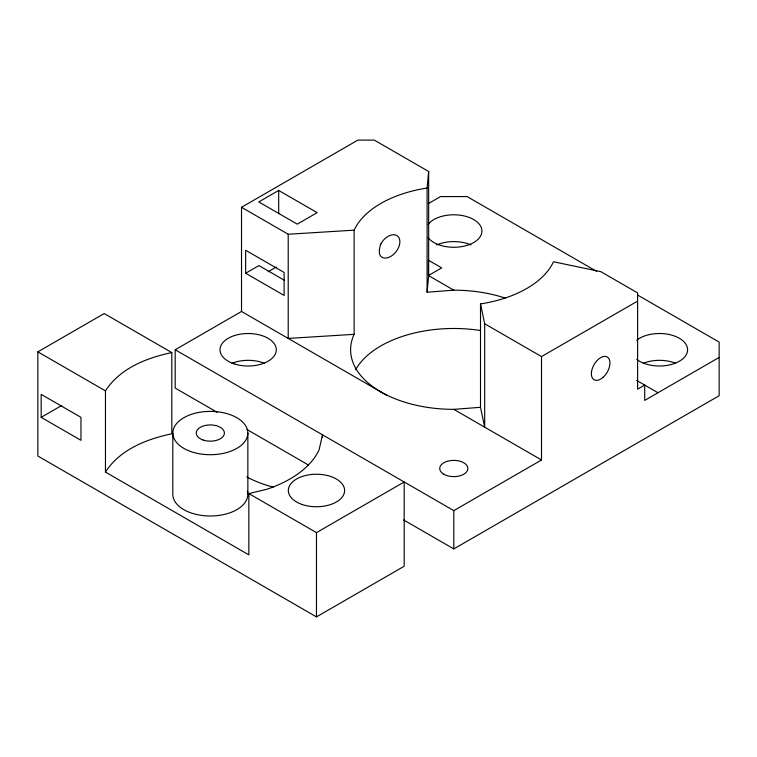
<?xml version="1.0" encoding="UTF-8"?>
<svg xmlns="http://www.w3.org/2000/svg" width="757" height="757" viewBox="0 0 757 757"><rect width="100%" height="100%" fill="white"/><g stroke="black" fill="none" stroke-linecap="round" stroke-linejoin="round"><path stroke-width="1.14" d="M505.402 298.154A103.207 59.585 0 0 0 453.803 290.177L427.09 292.211L427.09 188.039L428.661 171.498L374.308 140.111L357.862 140.111L241.521 207.286L241.521 311.468L387.111 395.523M427.09 292.211L428.661 275.671L428.661 171.498M105.469 472.084L105.469 390.886C119.757 368.422 146.697 357.815 171.811 352.592L171.811 433.789C146.697 439.013 119.757 449.62 105.469 472.084L248.845 554.862L248.845 493.583L266.615 489.334A112.575 64.998 0 0 0 319.075 449.866L322.501 434.83L322.501 437.186M278.671 190.433L258.762 201.93L297.246 224.138L317.145 212.651L278.671 190.433L278.708 213.654M248.845 493.583L316.473 532.625L404.181 481.982L404.181 566.245L316.473 616.889L37.85 456.026L37.85 351.854L104.192 313.549L171.811 352.592M245.656 273.239L284.13 295.448L284.13 272.473L245.656 250.255L245.656 273.239L258.922 265.575L284.235 280.194M268.11 271.763L276.267 267.051M41.171 417.344L80.971 440.328L80.971 417.344L41.171 394.359L41.171 417.344L61.582 405.563M217.174 412.31L175.179 388.067L175.179 349.762L241.521 311.468M428.292 203.633L440.527 196.565L467.069 196.565L596.677 271.394M428.443 275.548L441.71 267.883L428.424 260.209L428.443 275.548L453.803 290.186M719.15 357.427L644.709 400.406L644.709 385.086L637.612 389.174L637.612 292.902L600.85 271.668L553.481 261.771A103.198 59.576 0 0 1 480.506 303.907L484.688 323.769L541.51 356.575L637.612 301.087M175.179 349.762L453.803 510.625L541.51 459.982L541.51 356.575M403.604 519.945L453.803 548.92L719.15 395.722L719.15 342.107L637.508 294.965M381.14 392.079A103.207 59.585 0 0 0 453.803 409.348L480.506 407.313L484.688 427.185L484.688 323.769M241.521 207.286L288.209 234.244L354.115 230.166A103.198 59.576 0 0 1 427.09 188.039M380.828 391.889A103.207 59.585 0 0 1 354.115 334.339L288.209 338.417L288.209 234.244M636.59 380.402L657.975 392.741M453.803 409.348L541.51 459.982M246.886 429.465L308.345 464.949M37.85 351.854L105.469 390.886M480.506 303.907L480.506 407.313M453.803 510.625L453.803 548.92M354.115 230.166L354.115 334.348M316.473 532.625L316.473 616.889M247.851 433.042A37.528 21.669 0 0 1 191.568 451.806A37.528 21.669 0 0 1 191.568 414.287A37.528 21.669 0 0 1 247.851 433.042L247.851 494.33M172.804 433.042L172.804 494.33A37.528 21.669 0 0 0 213.275 515.924A37.528 21.669 0 0 0 247.388 490.933M355.639 369.671A103.198 59.576 0 0 1 480.506 330.516M428.093 224.422A28.141 16.247 0 0 1 471.128 218.234A28.141 16.247 0 0 1 471.128 243.839A28.141 16.247 0 0 1 428.093 237.641M636.675 340.215A28.141 16.247 0 0 1 678.281 337.688A28.141 16.247 0 0 1 678.281 361.837A28.141 16.247 0 0 1 636.675 359.31M232.011 363.265A28.141 16.247 0 0 1 264.288 363.265M436.666 244.956A28.141 16.247 0 0 1 470.93 244.956M643.308 363.265A28.141 16.247 0 0 1 675.585 363.265M273.58 487.243A103.207 59.585 0 0 1 246.678 476.938M380.828 244.085L380.402 245.136A13.039 6.482 -66.1 0 0 380.402 255.866L381.944 257.266A13.314 8.63 -53 0 0 396.81 250.681L398.485 247.728A13.039 8.45 -53 0 0 398.485 236.998L396.81 235.522A13.314 8.63 -53 0 0 381.954 242.108L380.828 244.085M443.848 474.242A14.071 8.128 0 0 0 467.391 470.599A14.071 8.128 0 0 0 450.16 460.644A14.071 8.128 0 0 0 443.848 474.242M603.064 377.355A13.134 7.579 -60 0 0 607.228 357.001A13.134 7.579 -60 0 0 591.69 370.788A13.134 7.579 -60 0 0 603.064 377.355M234.083 363.833A28.141 16.247 0 0 0 276.296 349.762A28.141 16.247 0 0 0 234.083 335.692A28.141 16.247 0 0 0 234.083 363.833M203.292 440.082A14.071 8.128 0 0 0 224.403 433.042A14.071 8.128 0 0 0 203.292 426.011A14.071 8.128 0 0 0 203.292 440.082M302.393 504.569A28.141 16.247 0 0 0 344.615 490.498A28.141 16.247 0 0 0 302.393 476.427A28.141 16.247 0 0 0 302.393 504.569"/></g></svg>
